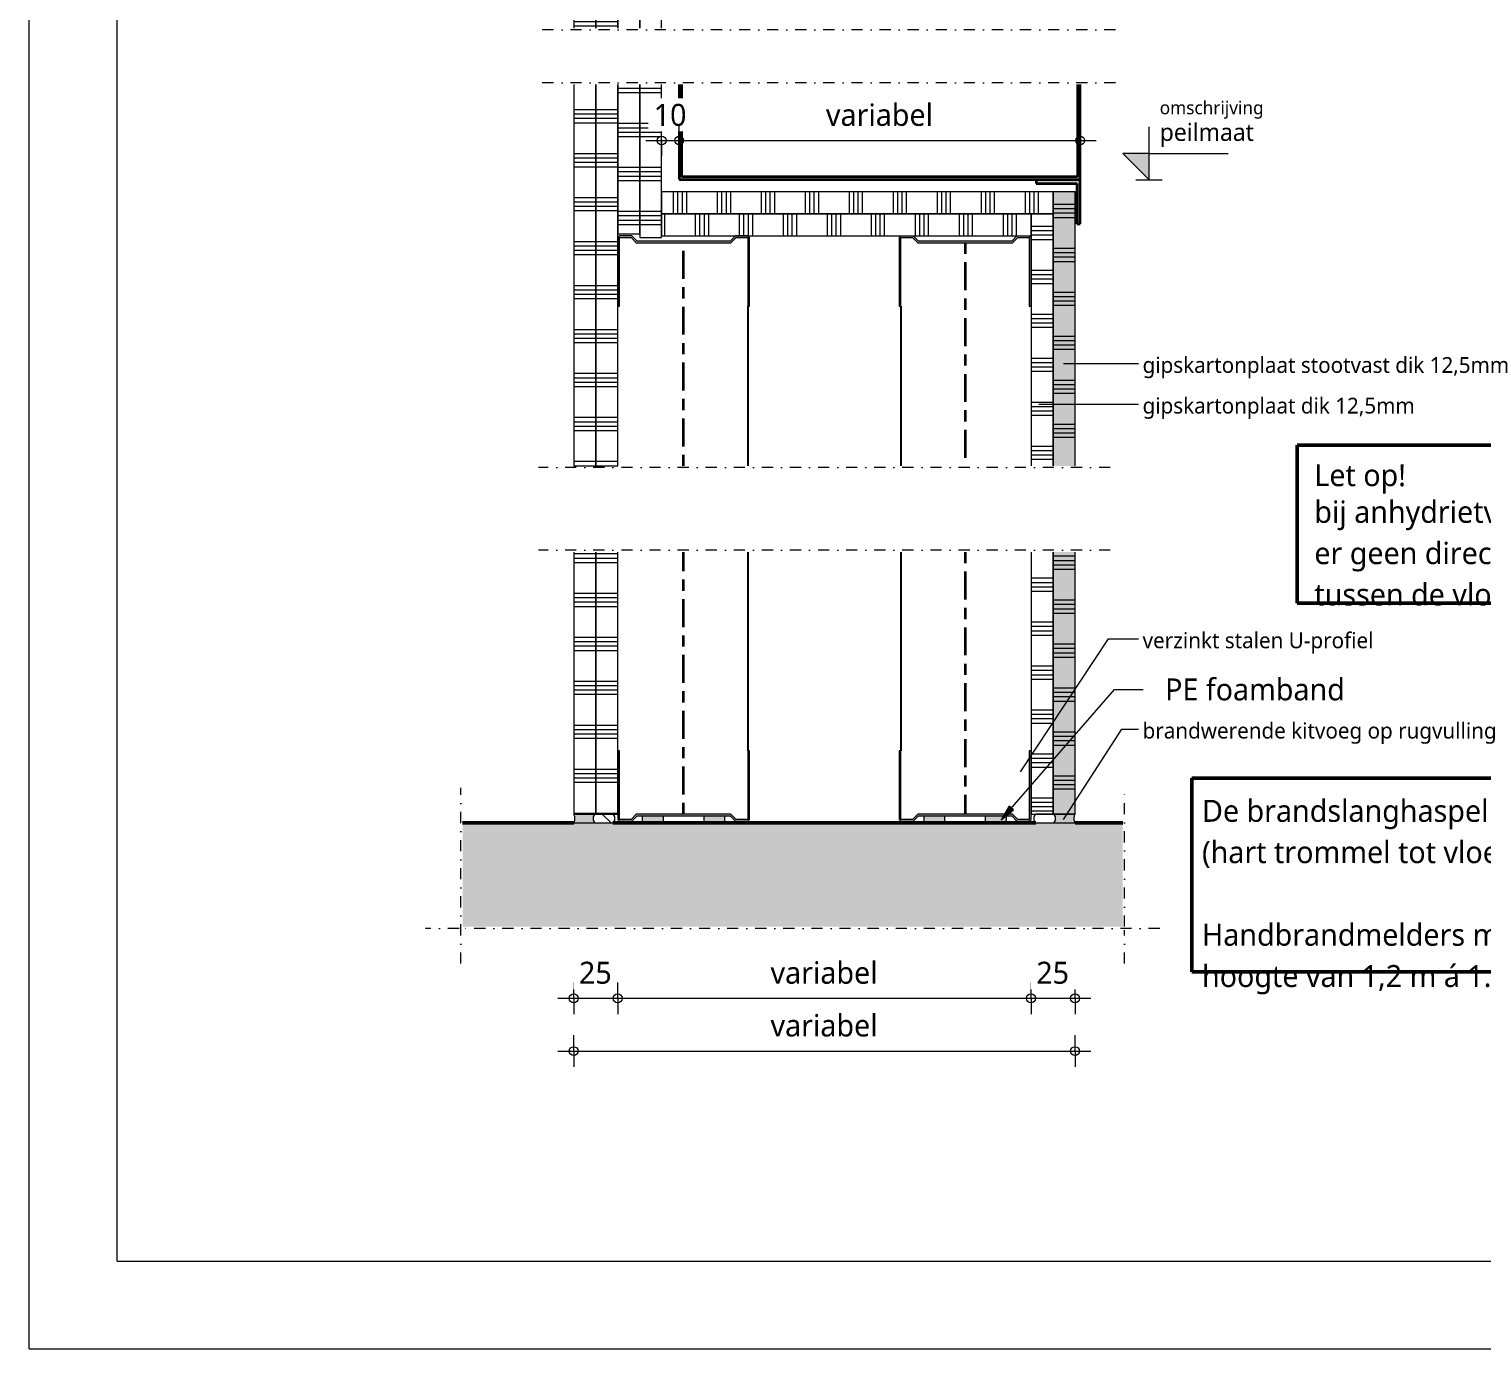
# Model space of a CAD drawing. Header units: millimetres. Extents: x -617 to 12931, y -7813 to -1363.
# Drawn here: x 8731 to 9557, y -4333 to -3583 of the extents above; entities that cross this region are included whole.
import ezdxf

# ---------------------------------------------------------------- set-up
doc = ezdxf.new("R2010")
doc.units = ezdxf.units.MM
doc.linetypes.add('Center', pattern=[31.75, 6.35, -4.7625, 15.875, -4.7625])
doc.linetypes.add('Dash dot', pattern=[15.875, 6.35, -4.7625, 0, -4.7625])
for name, color, linetype, lineweight in [('A-ANNO-DIMS', 211, 'Continuous', 13), ('A-ANNO-DIMS-5', 211, 'Continuous', 13), ('A-ANNO-IDEN', 131, 'Continuous', 18), ('A-ANNO-NOTE', 131, 'Continuous', 18), ('A-DETL', 90, 'Continuous', 13), ('A-DETL-CNTR', 5, 'Center', 35), ('A-DETL-GENF', 92, 'Continuous', 18), ('A-DETL-MBND', 5, 'Continuous', 25), ('G-ANNO-TEXT', 231, 'Continuous', 13)]:
    doc.layers.add(name, color=color, linetype=linetype, lineweight=lineweight)
doc.styles.add('Segoe UI', font='segoeui.ttf', dxfattribs={"height": 7.5})
doc.styles.add('Segoe UI_1', font='segoeui.ttf', dxfattribs={"height": 10})
doc.styles.add('Segoe UI_2', font='segoeui.ttf', dxfattribs={"height": 9})
doc.styles.add('Segoe UI_3', font='segoeui.ttf', dxfattribs={"height": 12.5})
doc.dimstyles.new('2_5_mm', dxfattribs={"dimscale": 304.8, "dimtxt": 13.092049, "dimasz": 0.016404, "dimexe": 0.029528, "dimexo": 0.0625, "dimgap": 0.014764, "dimtad": 1, "dimdec": 0, "dimzin": 0, "dimdsep": 46, "dimtxsty": 'Segoe UI_3', "dimblk1": 'DOTBLANK', "dimblk2": 'DOTBLANK', "dimsah": 1, "dimcen": 0.09, "dimdle": 0.029528, "dimazin": 0, "dimtfac": 1, "dimtdec": 4, "dimtix": 1, "dimtmove": 0, "dimatfit": 3, "dimfxl": 0.029528, "dimfxlon": 1, "dimtvp": 1, "dimtfill": 1, "dimtolj": 1, "dimtzin": 0, "dimarcsym": 2})

# ---------------------------------------------------------------- blocks, each defined once
blk = doc.blocks.new('40  gipsplaat - D12_5-V326-22_1 Principedetails metalstud')
at = {"layer": 'A-DETL-GENF', "lineweight": 13}
h = blk.add_hatch(dxfattribs=at)
h.set_pattern_fill('FP_422', color=256, style=0, pattern_type=2)
h.set_pattern_definition([(270, (4039.044, 9052.87), (25, 1e-15), []), (270, (4041.544, 9052.87), (25, 1e-15), []), (270, (4044.044, 9052.87), (25, 1e-15), []), (270, (4046.544, 9052.87), (25, 1e-15), [])])
h.paths.add_polyline_path([(0, 0.88), (0, 0), (149, 0), (149, 12.5), (0, 12.5), (0, 12.06)])
h.paths.add_polyline_path([(197.98, 0), (414.83, 0), (414.83, 12.5), (197.98, 12.5)])
h.paths.add_polyline_path([(446.85, 12.5), (446.85, 0), (667.83, 0), (667.83, 12.5), (549.59, 12.5)])
h.paths.add_polyline_path([(699.85, 0), (904.83, 0), (904.83, 12.5), (699.85, 12.5)])
at = {"layer": 'A-DETL-GENF'}
for p, q in [((149, 12.5), (0, 12.5)), ((0, 12.5), (0, 0)), ((149, 12.5), (0, 12.5)), ((0, 12.5), (0, 0)), ((414.83, 12.5), (197.98, 12.5)), ((414.83, 12.5), (197.98, 12.5)), ((667.83, 12.5), (446.85, 12.5)), ((667.83, 12.5), (446.85, 12.5)), ((904.83, 12.5), (699.85, 12.5)), ((904.83, 12.5), (699.85, 12.5)), ((904.83, 0), (904.83, 12.5)), ((904.83, 0), (904.83, 12.5)), ((0, 0), (149, 0)), ((197.98, 0), (414.83, 0)), ((446.85, 0), (667.83, 0)), ((699.85, 0), (904.83, 0))]:
    blk.add_line(p, q, dxfattribs=at)
blk = doc.blocks.new('40  gipsplaat - D12_5-V327-22_1 Principedetails metalstud')
at = {"layer": 'A-DETL-GENF', "lineweight": 13}
h = blk.add_hatch(dxfattribs=at)
h.set_pattern_fill('FP_423', color=256, style=0, pattern_type=2)
h.set_pattern_definition([(270, (4039.044, 9065.37), (25, 1e-15), []), (270, (4041.544, 9065.37), (25, 1e-15), []), (270, (4044.044, 9065.37), (25, 1e-15), []), (270, (4046.544, 9065.37), (25, 1e-15), [])])
h.paths.add_polyline_path([(0, 0), (149, 0), (149, 12.5), (0, 12.5), (0, 1.79)])
h.paths.add_polyline_path([(197.98, 0), (414.83, 0), (414.83, 12.5), (197.98, 12.5)])
h.paths.add_polyline_path([(446.85, 12.5), (446.85, 0), (667.83, 0), (667.83, 12.5), (549.59, 12.5)])
h.paths.add_polyline_path([(699.85, 0), (904.83, 0), (904.83, 12.5), (699.85, 12.5)])
at = {"layer": 'A-DETL-GENF'}
for p, q in [((149, 12.5), (0, 12.5)), ((0, 12.5), (0, 2.7)), ((149, 12.5), (0, 12.5)), ((414.83, 12.5), (197.98, 12.5)), ((414.83, 12.5), (197.98, 12.5)), ((667.83, 12.5), (446.85, 12.5)), ((667.83, 12.5), (446.85, 12.5)), ((904.83, 12.5), (699.85, 12.5)), ((904.83, 12.5), (699.85, 12.5)), ((904.83, 2.7), (904.83, 12.5)), ((0, 2.7), (0, 0)), ((0, 2.7), (0, 0)), ((0, 0), (36, 0)), ((36, 0), (149, 0)), ((36, 0), (149, 0)), ((197.98, 0), (288.83, 0)), ((197.98, 0), (288.83, 0)), ((288.83, 0), (327.83, 0)), ((327.85, 0), (329.83, 0)), ((327.85, 0), (329.83, 0)), ((329.83, 0), (414.83, 0)), ((446.85, 0), (557.83, 0)), ((557.83, 0), (559.83, 0)), ((557.83, 0), (559.83, 0)), ((559.83, 0), (598.83, 0)), ((598.83, 0), (667.83, 0)), ((598.83, 0), (667.83, 0)), ((699.85, 0), (873.83, 0)), ((699.85, 0), (873.83, 0)), ((873.83, 0), (904.83, 0)), ((904.83, 0), (904.83, 2.7)), ((904.83, 0), (904.83, 2.7))]:
    blk.add_line(p, q, dxfattribs=at)
blk = doc.blocks.new('40  gipsplaat - D12_5-V329-22_1 Principedetails metalstud')
at = {"layer": 'A-DETL-GENF', "lineweight": 13}
h = blk.add_hatch(dxfattribs=at)
h.set_pattern_fill('FP_424', color=256, style=0, pattern_type=2)
h.set_pattern_definition([(90, (-3697.71, -9312.87), (-25, 1e-15), []), (90, (-3700.21, -9312.87), (-25, 1e-15), []), (90, (-3702.71, -9312.87), (-25, 1e-15), []), (90, (-3705.21, -9312.87), (-25, 1e-15), [])])
h.paths.add_polyline_path([(341.33, 0), (192.33, 0), (192.33, -12.5), (341.33, -12.5), (341.33, -9.8)])
h.paths.add_polyline_path([(143.35, 0), (0, 0), (0, -12.5), (143.35, -12.5)])
at = {"layer": 'A-DETL-GENF'}
for p, q in [((143.35, 0), (0, 0)), ((0, 0), (0, -12.5)), ((0, 0), (0, -12.5)), ((341.33, 0), (192.33, 0)), ((341.33, -9.8), (341.33, 0)), ((341.33, -9.8), (341.33, 0)), ((0, -12.5), (12.5, -12.5)), ((12.5, -12.5), (13.48, -12.5)), ((12.5, -12.5), (13.48, -12.5)), ((13.5, -12.5), (52.5, -12.5)), ((52.5, -12.5), (143.35, -12.5)), ((52.5, -12.5), (143.35, -12.5)), ((192.33, -12.5), (305.33, -12.5)), ((192.33, -12.5), (305.33, -12.5)), ((305.33, -12.5), (341.33, -12.5)), ((341.33, -12.5), (341.33, -9.8)), ((341.33, -12.5), (341.33, -9.8))]:
    blk.add_line(p, q, dxfattribs=at)
blk = doc.blocks.new('40  gipsplaat - stootvast D12_5-V330-22_1 Principedetails metalstud')
at = {"layer": 'A-DETL-GENF'}
h = blk.add_hatch(color=256, dxfattribs=at)
h.paths.add_polyline_path([(353.83, -11.62), (353.83, 0), (204.83, 0), (204.83, -12.5), (353.83, -12.5), (353.83, -12.15)])
h.paths.add_polyline_path([(155.85, 0), (0, 0), (0, -12.5), (155.85, -12.5)])
at = {"layer": 'A-DETL-GENF', "lineweight": 13}
h = blk.add_hatch(dxfattribs=at)
h.set_pattern_fill('FP_425', color=256, style=0, pattern_type=2)
h.set_pattern_definition([(90, (-3685.21, -9325.37), (-25, 1e-15), []), (90, (-3687.71, -9325.37), (-25, 1e-15), []), (90, (-3690.21, -9325.37), (-25, 1e-15), []), (90, (-3692.71, -9325.37), (-25, 1e-15), [])])
h.paths.add_polyline_path([(353.83, -11.24), (353.83, 0), (204.83, 0), (204.83, -12.5), (353.83, -12.5), (353.83, -11.62)])
h.paths.add_polyline_path([(155.85, 0), (0, 0), (0, -12.5), (155.85, -12.5)])
at = {"layer": 'A-DETL-GENF'}
for p, q in [((155.85, 0), (0, 0)), ((0, 0), (0, -12.5)), ((155.85, 0), (0, 0)), ((0, 0), (0, -12.5)), ((353.83, 0), (204.83, 0)), ((353.83, 0), (204.83, 0)), ((353.83, -12.5), (353.83, 0)), ((0, -12.5), (12.5, -12.5)), ((12.5, -12.5), (155.85, -12.5)), ((12.5, -12.5), (155.85, -12.5)), ((204.83, -12.5), (353.83, -12.5)), ((204.83, -12.5), (353.83, -12.5))]:
    blk.add_line(p, q, dxfattribs=at)
blk = doc.blocks.new('22 metalstud profiel - 75 mm hor-V259-22_1 Principedetails metalstud')
at = {"layer": 'A-DETL-GENF'}
blk.add_hatch(color=256, dxfattribs=at).paths.add_polyline_path([(-36.5, 0), (-29.5, 0), (-26.5, 3), (26.5, 3), (29.5, 0), (36.5, 0), (37.5, 1), (37.5, 40), (36.5, 40), (36.5, 1), (29.91, 1), (26.91, 4), (-26.91, 4), (-29.91, 1), (-36.5, 1), (-36.5, 40), (-37.5, 40), (-37.5, 1)])
for p, q in [((-36.5, 40), (-37.5, 40)), ((-37.5, 40), (-37.5, 1)), ((-36.5, 1), (-36.5, 40)), ((36.5, 40), (36.5, 1)), ((37.5, 40), (36.5, 40)), ((37.5, 40), (36.5, 40)), ((37.5, 1), (37.5, 40)), ((-37.5, 1), (-36.5, 0)), ((-29.91, 1), (-36.5, 1)), ((-26.91, 4), (-29.91, 1)), ((-29.5, 0), (-26.5, 3)), ((26.91, 4), (-26.91, 4)), ((-26.5, 3), (26.5, 3)), ((26.5, 3), (29.5, 0)), ((29.91, 1), (26.91, 4)), ((36.5, 1), (29.91, 1)), ((36.5, 0), (37.5, 1))]:
    blk.add_line(p, q, dxfattribs=at)
blk = doc.blocks.new('40  gipsplaat - D12_5-V333-22_1 Principedetails metalstud')
at = {"layer": 'A-DETL-GENF', "lineweight": 13}
h = blk.add_hatch(dxfattribs=at)
h.set_pattern_fill('FP_428', color=256, style=0, pattern_type=2)
h.set_pattern_definition([(270, (9290.37, -3700.21), (25, 1e-15), []), (270, (9287.87, -3700.21), (25, 1e-15), []), (270, (9285.37, -3700.21), (25, 1e-15), []), (270, (9282.87, -3700.21), (25, 1e-15), [])])
h.paths.add_polyline_path([(152.43, 0), (0, 0), (0, -12.5), (210, -12.5), (210, 0), (160, 0)])
at = {"layer": 'A-DETL-GENF'}
for p, q in [((161, 0), (0, 0)), ((0, 0), (0, -12.5)), ((161, 0), (0, 0)), ((0, 0), (0, -12.5)), ((168, 0), (161, 0)), ((210, 0), (168, 0)), ((210, 0), (168, 0)), ((210, -12.5), (210, 0)), ((210, -12.5), (210, 0)), ((0, -12.5), (210, -12.5))]:
    blk.add_line(p, q, dxfattribs=at)
blk = doc.blocks.new('40  gipsplaat - D12_5-V334-22_1 Principedetails metalstud')
at = {"layer": 'A-DETL-GENF', "lineweight": 13}
h = blk.add_hatch(dxfattribs=at)
h.set_pattern_fill('FP_429', color=256, style=0, pattern_type=2)
h.set_pattern_definition([(270, (9302.87, -3687.71), (25, 1e-15), []), (270, (9300.37, -3687.71), (25, 1e-15), []), (270, (9297.87, -3687.71), (25, 1e-15), []), (270, (9295.37, -3687.71), (25, 1e-15), [])])
h.paths.add_polyline_path([(222.5, 0), (0, 0), (0, -12.5), (222.5, -12.5)])
at = {"layer": 'A-DETL-GENF'}
for p, q in [((222.5, 0), (0, 0)), ((0, 0), (0, -12.5)), ((222.5, 0), (0, 0)), ((0, 0), (0, -12.5)), ((222.5, -12.5), (222.5, 0)), ((0, -12.5), (222.5, -12.5)), ((0, -12.5), (222.5, -12.5))]:
    blk.add_line(p, q, dxfattribs=at)
blk = doc.blocks.new('22 metalstud profiel - 75 mm hor-4394540-22_1 Principedetails metalstud')
at = {"layer": 'A-DETL-GENF'}
blk.add_hatch(color=256, dxfattribs=at).paths.add_polyline_path([(-36.5, 40), (-37.5, 40), (-37.5, 1), (-36.5, 0), (-29.5, 0), (-26.5, 3), (26.5, 3), (29.5, 0), (36.5, 0), (37.5, 1), (37.5, 40), (36.5, 40), (36.5, 1), (29.91, 1), (26.91, 4), (-26.91, 4), (-29.91, 1), (-36.5, 1)])
for p, q in [((-36.5, 40), (-37.5, 40)), ((-37.5, 40), (-37.5, 1)), ((-36.5, 1), (-36.5, 40)), ((36.5, 40), (36.5, 1)), ((37.5, 40), (36.5, 40)), ((37.5, 40), (36.5, 40)), ((37.5, 1), (37.5, 40)), ((-37.5, 1), (-36.5, 0)), ((-29.91, 1), (-36.5, 1)), ((-26.91, 4), (-29.91, 1)), ((-29.5, 0), (-26.5, 3)), ((26.91, 4), (-26.91, 4)), ((-26.5, 3), (26.5, 3)), ((26.5, 3), (29.5, 0)), ((29.91, 1), (26.91, 4)), ((36.5, 1), (29.91, 1)), ((36.5, 0), (37.5, 1)), ((-36.5, 0), (-29.5, 0)), ((29.5, 0), (36.5, 0))]:
    blk.add_line(p, q, dxfattribs=at)
blk = doc.blocks.new('22 metalstud profiel - 75 mm hor-2069737-22_1 Principedetails metalstud')
at = {"layer": 'A-DETL-GENF'}
for points in [[(-29.5, 0), (-36.5, 0), (-37.5, -1), (-37.5, -40), (-36.5, -40), (-36.5, -1), (-29.91, -1), (-26.91, -4), (26.91, -4), (29.91, -1), (36.5, -1), (36.5, -40), (37.5, -40), (37.5, -1), (36.5, 0), (29.5, 0), (26.5, -3), (-26.5, -3)], [(-23.5, 1), (-23.5, -3), (-11.5, -3), (-11.5, 1)], [(11.5, 1), (11.5, -3), (23.5, -3), (23.5, 1)]]:
    blk.add_hatch(color=256, dxfattribs=at).paths.add_polyline_path(points)
for p, q in [((-36.5, 0), (-37.5, -1)), ((-29.5, 0), (-36.5, 0)), ((-26.5, -3), (-29.5, 0)), ((-23.5, 1), (-23.5, -3)), ((-11.5, -3), (-11.5, 1)), ((11.5, 1), (11.5, -3)), ((23.5, -3), (23.5, 1)), ((29.5, 0), (26.5, -3)), ((36.5, 0), (29.5, 0)), ((37.5, -1), (36.5, 0)), ((-37.5, -1), (-37.5, -40)), ((-36.5, -40), (-36.5, -1)), ((-36.5, -1), (-29.91, -1)), ((-29.91, -1), (-26.91, -4)), ((-26.91, -4), (26.91, -4)), ((26.5, -3), (-26.5, -3)), ((26.91, -4), (29.91, -1)), ((29.91, -1), (36.5, -1)), ((36.5, -1), (36.5, -40)), ((37.5, -40), (37.5, -1)), ((-37.5, -40), (-36.5, -40)), ((36.5, -40), (37.5, -40)), ((37.5, -40), (36.5, -40))]:
    blk.add_line(p, q, dxfattribs=at)
blk = doc.blocks.new('00 afbreeklijn 1 s l - Type 1-2338419-22_1 Principedetails metalstud')
at = {"layer": 'A-DETL-GENF', "linetype": 'Dash dot'}
for p, q in [((305, 46.98), (-20, 46.98)), ((305, 0), (-20, 0))]:
    blk.add_line(p, q, dxfattribs=at)
blk = doc.blocks.new('23 vloerweergave - 23 DI vloerweergave s e-4415495-22_1 Principedetails metalstud')
at = {"layer": 'A-DETL-GENF', "linetype": 'Dash dot'}
blk.add_hatch(color=256, dxfattribs=at).paths.add_polyline_path([(137.31, -59), (187.7, -59), (187.7, 0), (-187.7, 0), (-187.7, -59), (-16.9, -59)])
for p, q in [((-188.7, -80), (-188.7, 20)), ((188.7, -59), (188.7, 20)), ((-189.7, -60), (-208.7, -60)), ((208.7, -60), (-187.7, -60)), ((188.7, -80), (188.7, -61))]:
    blk.add_line(p, q, dxfattribs=at)
at = {"layer": 'A-DETL-GENF', "lineweight": 50}
for p, q in [((-124.48, 0), (-187.7, 0)), ((138.22, 0), (-102.17, 0)), ((187.7, 0), (160.52, 0))]:
    blk.add_line(p, q, dxfattribs=at)
blk = doc.blocks.new('40  gipsplaat - D12_5-2957565-22_1 Principedetails metalstud')
at = {"layer": 'A-DETL-GENF', "lineweight": 13}
h = blk.add_hatch(dxfattribs=at)
h.set_pattern_fill('FP_456', color=256, style=0, pattern_type=2)
h.set_pattern_definition([(90, (-3481.21, -9065.37), (-25, 1e-15), []), (90, (-3483.71, -9065.37), (-25, 1e-15), []), (90, (-3486.21, -9065.37), (-25, 1e-15), []), (90, (-3488.71, -9065.37), (-25, 1e-15), [])])
h.paths.add_polyline_path([(228, 0), (228, 12.5), (143, 12.5), (143, 0)])
h.paths.add_polyline_path([(110.98, 0), (110.98, 12.5), (0, 12.5), (0, 0), (8.25, 0)])
at = {"layer": 'A-DETL-GENF'}
for p, q in [((110.98, 12.5), (0, 12.5)), ((0, 12.5), (0, 0)), ((0, 12.5), (0, 0)), ((228, 12.5), (143, 12.5)), ((228, 0), (228, 12.5)), ((228, 0), (228, 12.5)), ((0, 0), (110.98, 0)), ((0, 0), (110.98, 0)), ((143, 0), (228, 0)), ((143, 0), (228, 0))]:
    blk.add_line(p, q, dxfattribs=at)
blk = doc.blocks.new('40  gipsplaat - D12_5-2957562-22_1 Principedetails metalstud')
at = {"layer": 'A-DETL-GENF', "lineweight": 13}
h = blk.add_hatch(dxfattribs=at)
h.set_pattern_fill('FP_457', color=256, style=0, pattern_type=2)
h.set_pattern_definition([(90, (-3481.21, -9077.87), (-25, 1e-15), []), (90, (-3483.71, -9077.87), (-25, 1e-15), []), (90, (-3486.21, -9077.87), (-25, 1e-15), []), (90, (-3488.71, -9077.87), (-25, 1e-15), [])])
h.paths.add_polyline_path([(230, 12.5), (143, 12.5), (143, 0), (230, 0)])
h.paths.add_polyline_path([(110.98, 0), (110.98, 12.5), (0, 12.5), (0, 0), (8.25, 0)])
at = {"layer": 'A-DETL-GENF'}
for p, q in [((110.98, 12.5), (0, 12.5)), ((0, 12.5), (0, 0)), ((110.98, 12.5), (0, 12.5)), ((0, 12.5), (0, 0)), ((230, 12.5), (143, 12.5)), ((230, 12.5), (143, 12.5)), ((230, 0), (230, 12.5)), ((230, 0), (230, 12.5)), ((0, 0), (110.98, 0)), ((0, 0), (110.98, 0)), ((143, 0), (230, 0)), ((143, 0), (230, 0))]:
    blk.add_line(p, q, dxfattribs=at)
blk = doc.blocks.new('00 afbreeklijn 1 s l - Type 1-2338420-22_1 Principedetails metalstud')
at = {"layer": 'A-DETL-GENF', "linetype": 'Dash dot'}
for p, q in [((308, 30.02), (-20, 30.02)), ((308, 0), (-20, 0))]:
    blk.add_line(p, q, dxfattribs=at)
blk = doc.blocks.new('30 kitvoeg op rugvulling - holle kitvoeg 5mm br_w_-4457902-22_1 Principedetails metalstud')
at = {"layer": 'A-DETL-GENF', "lineweight": 13}
blk.add_hatch(color=256, dxfattribs=at).paths.add_polyline_path([(0, 0), (0, -12.15), (0.6, -11.62), (1.31, -11.24), (2.1, -11.05), (2.9, -11.05), (3.69, -11.24), (4.4, -11.62), (5, -12.15), (5, 0), (3.33, -0.44), (1.67, -0.44), (0.6, -0.16)])
h = blk.add_hatch(dxfattribs=at)
h.set_pattern_fill('FP_462', color=256, style=0, pattern_type=2)
h.set_pattern_definition([(315, (4034.044, 9040.37), (10.606602, 10.606602), []), (45, (4034.044, 9040.37), (-10.606602, 10.606602), [])])
h.paths.add_polyline_path([(0, -22.3), (0.6, -22.84), (1.31, -23.21), (2.1, -23.41), (2.9, -23.41), (3.69, -23.21), (4.4, -22.84), (5, -22.3), (5, -12.15), (4.4, -11.62), (3.69, -11.24), (2.9, -11.05), (2.1, -11.05), (1.31, -11.24), (0.6, -11.62), (0, -12.15)])
at = {"layer": 'A-DETL-GENF'}
for p, q in [((0, 0), (0, -12.15)), ((5, -12.15), (5, 0))]:
    blk.add_line(p, q, dxfattribs=at)
at = {"layer": 'A-DETL-GENF', "lineweight": 13}
for p, q in [((0, -12.15), (0, -22.3)), ((5, -22.3), (5, -12.15))]:
    blk.add_line(p, q, dxfattribs=at)
for centre, start, end in [((2.5, -14.36), 41.40962, 138.59038), ((2.5, -20.1), 221.40962, 318.59038)]:
    blk.add_arc(centre, 3.33, start, end, dxfattribs=at)
at = {"layer": 'A-DETL-GENF'}
blk.add_open_spline([(5, 0), (4.44, -0.22), (3.33, -0.52), (1.67, -0.52), (0.56, -0.22), (0, 0)], degree=3, dxfattribs=at)
blk = doc.blocks.new('30 kitvoeg op rugvulling - holle kitvoeg 5mm br_w_-V365-22_1 Principedetails metalstud')
at = {"layer": 'A-DETL-GENF', "lineweight": 13}
blk.add_hatch(color=256, dxfattribs=at).paths.add_polyline_path([(5, -11.62), (5, 0), (3.33, -0.44), (1.67, -0.44), (0, 0), (0, -12.15), (0.6, -11.62), (1.31, -11.24), (2.1, -11.05), (2.9, -11.05), (3.69, -11.24), (4.4, -11.62), (5, -12.15)])
h = blk.add_hatch(dxfattribs=at)
h.set_pattern_fill('FP_463', color=256, style=0, pattern_type=2)
h.set_pattern_definition([(135, (-4029.044, -9325.37), (-10.606602, -10.606602), []), (225, (-4029.044, -9325.37), (10.606602, -10.606602), [])])
h.paths.add_polyline_path([(5, -12.15), (4.4, -11.62), (3.69, -11.24), (2.9, -11.05), (2.1, -11.05), (1.31, -11.24), (0.6, -11.62), (0, -12.15), (0, -22.3), (0.6, -22.84), (1.31, -23.21), (2.1, -23.41), (2.9, -23.41), (3.69, -23.21), (4.4, -22.84), (5, -22.3)])
at = {"layer": 'A-DETL-GENF'}
for p, q in [((0, 0), (0, -12.15)), ((5, -12.15), (5, 0))]:
    blk.add_line(p, q, dxfattribs=at)
at = {"layer": 'A-DETL-GENF', "lineweight": 13}
for p, q in [((0, -12.15), (0, -22.3)), ((5, -22.3), (5, -12.15))]:
    blk.add_line(p, q, dxfattribs=at)
for centre, start, end in [((2.5, -14.36), 41.40962, 138.59038), ((2.5, -20.1), 221.40962, 318.59038)]:
    blk.add_arc(centre, 3.33, start, end, dxfattribs=at)
at = {"layer": 'A-DETL-GENF'}
blk.add_open_spline([(5, 0), (4.44, -0.22), (3.33, -0.52), (1.67, -0.52), (0.56, -0.22), (0, 0)], degree=3, dxfattribs=at)
blk = doc.blocks.new('DIMBLOCK181-22_1 Principedetails metalstud')
at = {"layer": 'A-ANNO-DIMS-5'}
for p, q in [((9040.37, -4133.8), (9040.37, -4124.8)), ((9065.37, -4133.8), (9065.37, -4124.8)), ((9031.37, -4133.8), (9065.37, -4133.8)), ((9040.37, -4133.8), (9040.37, -4142.8)), ((9065.37, -4133.8), (9065.37, -4142.8))]:
    blk.add_line(p, q, dxfattribs=at)
for centre in [(9040.37, -4133.8), (9065.37, -4133.8)]:
    blk.add_circle(centre, 2.5, dxfattribs=at)
at = {"layer": 'A-ANNO-DIMS-5', "color": 0, "insert": (9043.35, -4112.99), "char_height": 12.5, "width": 22.8516, "attachment_point": 1, "line_spacing_factor": 1.142579, "style": 'Segoe UI_3', "bg_fill": 3, "box_fill_scale": 1.25, "bg_fill_color": 9, "bg_fill_true_color": 13158600, "bg_fill_transparency": 0}
blk.add_mtext('25', dxfattribs=at)
blk = doc.blocks.new('_DotBlank')
at = {"color": 0, "linetype": 'ByBlock', "lineweight": -2}
blk.add_line((-0.5, 0), (-1, 0), dxfattribs=at)
blk.add_circle((0, 0), 0.5, dxfattribs=at)
blk = doc.blocks.new('DIMBLOCK182-22_1 Principedetails metalstud')
at = {"layer": 'A-ANNO-DIMS-5'}
for p, q in [((9065.37, -4133.8), (9065.37, -4124.8)), ((9300.37, -4133.8), (9300.37, -4124.8)), ((9065.37, -4133.8), (9300.37, -4133.8)), ((9065.37, -4133.8), (9065.37, -4142.8)), ((9300.37, -4133.8), (9300.37, -4142.8))]:
    blk.add_line(p, q, dxfattribs=at)
for centre in [(9065.37, -4133.8), (9300.37, -4133.8)]:
    blk.add_circle(centre, 2.5, dxfattribs=at)
at = {"layer": 'A-ANNO-DIMS-5', "color": 0, "insert": (9152.28, -4112.99), "char_height": 12.5, "width": 73.4107, "attachment_point": 1, "line_spacing_factor": 1.142579, "style": 'Segoe UI_3', "bg_fill": 3, "box_fill_scale": 1.25, "bg_fill_color": 9, "bg_fill_true_color": 13158600, "bg_fill_transparency": 0}
blk.add_mtext('variabel', dxfattribs=at)
blk = doc.blocks.new('DIMBLOCK183-22_1 Principedetails metalstud')
at = {"layer": 'A-ANNO-DIMS-5'}
for p, q in [((9300.37, -4133.8), (9300.37, -4124.8)), ((9325.37, -4133.8), (9325.37, -4124.8)), ((9300.37, -4133.8), (9334.37, -4133.8)), ((9300.37, -4133.8), (9300.37, -4142.8)), ((9325.37, -4133.8), (9325.37, -4142.8))]:
    blk.add_line(p, q, dxfattribs=at)
for centre in [(9300.37, -4133.8), (9325.37, -4133.8)]:
    blk.add_circle(centre, 2.5, dxfattribs=at)
at = {"layer": 'A-ANNO-DIMS-5', "color": 0, "insert": (9303.35, -4112.99), "char_height": 12.5, "width": 22.8516, "attachment_point": 1, "line_spacing_factor": 1.142579, "style": 'Segoe UI_3', "bg_fill": 3, "box_fill_scale": 1.25, "bg_fill_color": 9, "bg_fill_true_color": 13158600, "bg_fill_transparency": 0}
blk.add_mtext('25', dxfattribs=at)
blk = doc.blocks.new('DIMBLOCK184-22_1 Principedetails metalstud')
at = {"layer": 'A-ANNO-DIMS-5'}
for p, q in [((9040.37, -4163.8), (9040.37, -4154.8)), ((9325.37, -4163.8), (9325.37, -4154.8)), ((9031.37, -4163.8), (9334.37, -4163.8)), ((9040.37, -4163.8), (9040.37, -4172.8)), ((9325.37, -4163.8), (9325.37, -4172.8))]:
    blk.add_line(p, q, dxfattribs=at)
for centre in [(9040.37, -4163.8), (9325.37, -4163.8)]:
    blk.add_circle(centre, 2.5, dxfattribs=at)
at = {"layer": 'A-ANNO-DIMS-5', "color": 0, "insert": (9152.28, -4142.99), "char_height": 12.5, "width": 73.4107, "attachment_point": 1, "line_spacing_factor": 1.142579, "style": 'Segoe UI_3', "bg_fill": 3, "box_fill_scale": 1.25, "bg_fill_color": 9, "bg_fill_true_color": 13158600, "bg_fill_transparency": 0}
blk.add_mtext('variabel', dxfattribs=at)
blk = doc.blocks.new('DIMBLOCK185-22_1 Principedetails metalstud')
at = {"layer": 'A-ANNO-DIMS-5'}
for p, q in [((9090.37, -3646.05), (9090.37, -3637.05)), ((9100.37, -3646.05), (9100.37, -3637.05)), ((9081.37, -3646.05), (9100.37, -3646.05)), ((9090.37, -3646.05), (9090.37, -3655.05)), ((9100.37, -3646.05), (9100.37, -3655.05))]:
    blk.add_line(p, q, dxfattribs=at)
for centre in [(9090.37, -3646.05), (9100.37, -3646.05)]:
    blk.add_circle(centre, 2.5, dxfattribs=at)
at = {"layer": 'A-ANNO-DIMS-5', "color": 0, "insert": (9085.85, -3625.24), "char_height": 12.5, "width": 22.8516, "attachment_point": 1, "line_spacing_factor": 1.142579, "style": 'Segoe UI_3', "bg_fill": 3, "box_fill_scale": 1.25, "bg_fill_color": 9, "bg_fill_true_color": 13158600, "bg_fill_transparency": 0}
blk.add_mtext('10', dxfattribs=at)
blk = doc.blocks.new('DIMBLOCK186-22_1 Principedetails metalstud')
at = {"layer": 'A-ANNO-DIMS-5'}
for p, q in [((9100.37, -3646.05), (9100.37, -3637.05)), ((9328.37, -3646.05), (9328.37, -3637.05)), ((9100.37, -3646.05), (9337.37, -3646.05)), ((9100.37, -3646.05), (9100.37, -3655.05)), ((9328.37, -3646.05), (9328.37, -3655.05))]:
    blk.add_line(p, q, dxfattribs=at)
for centre in [(9100.37, -3646.05), (9328.37, -3646.05)]:
    blk.add_circle(centre, 2.5, dxfattribs=at)
at = {"layer": 'A-ANNO-DIMS-5', "color": 0, "insert": (9183.78, -3625.24), "char_height": 12.5, "width": 73.4107, "attachment_point": 1, "line_spacing_factor": 1.142579, "style": 'Segoe UI_3', "bg_fill": 3, "box_fill_scale": 1.25, "bg_fill_color": 9, "bg_fill_true_color": 13158600, "bg_fill_transparency": 0}
blk.add_mtext('variabel', dxfattribs=at)

msp = doc.modelspace()

# ---------------------------------------------------------------- hatches: boundary and pattern name
at = {"layer": 'A-ANNO-NOTE'}
msp.add_hatch(color=256, dxfattribs=at).paths.add_polyline_path([(9367.49, -3668.48), (9367.49, -3653.48), (9352.49, -3653.48)])
at = {"layer": 'A-DETL-GENF'}
for points in [[(9328.37, -3668.21), (9328.37, -3614.21), (9326.87, -3614.21), (9326.87, -3666.71), (9101.87, -3666.71), (9101.87, -3614.21), (9100.37, -3614.21), (9100.37, -3668.21), (9147.94, -3668.21)], [(9328.37, -3693.48), (9328.37, -3668.48), (9303.37, -3668.48), (9303.37, -3670.48), (9326.37, -3670.48), (9326.37, -3693.48)]]:
    msp.add_hatch(color=7, dxfattribs=at).paths.add_polyline_path(points)
at = {"layer": 'G-ANNO-TEXT'}
msp.add_hatch(color=7, dxfattribs=at).paths.add_polyline_path([(9283.32, -4032.31), (9290.42, -4026.56), (9288.03, -4024.48)])

# ---------------------------------------------------------------- linework, layer by layer
at = {"layer": 'A-ANNO-IDEN'}
for p, q in [((9318.81, -3772.89), (9363.8, -3772.89)), ((9304.85, -3796.01), (9363.8, -3796.01)), ((9294.3, -4005.1), (9344.38, -3929.48)), ((9344.38, -3929.48), (9363.8, -3929.48)), ((9318.81, -4032.16), (9351.96, -3980.79)), ((9351.96, -3980.79), (9363.8, -3980.79))]:
    msp.add_line(p, q, dxfattribs=at)
at = {"layer": 'A-ANNO-NOTE'}
msp.add_line((9359.99, -3668.48), (9374.99, -3668.48), dxfattribs=at)
at = {"layer": 'A-DETL', "lineweight": 18}
for p, q in [((8730.71, -4333.15), (8730.71, -2848.15)), ((8780.71, -4283.15), (8780.71, -3008.15)), ((8780.71, -4283.15), (10780.71, -4283.15)), ((8730.71, -4333.15), (12930.71, -4333.15))]:
    msp.add_line(p, q, dxfattribs=at)
at = {"layer": 'A-DETL', "lineweight": 35}
for p, q in [((9100.37, -3614.21), (9100.37, -3668.21)), ((9101.87, -3666.71), (9101.87, -3614.21)), ((9326.87, -3614.21), (9326.87, -3666.71)), ((9328.37, -3668.21), (9328.37, -3614.21)), ((9326.87, -3666.71), (9101.87, -3666.71)), ((9100.37, -3668.21), (9328.37, -3668.21)), ((9328.37, -3668.48), (9303.37, -3668.48)), ((9303.37, -3668.48), (9303.37, -3670.48)), ((9303.37, -3670.48), (9326.37, -3670.48)), ((9326.37, -3670.48), (9326.37, -3693.48)), ((9328.37, -3693.48), (9328.37, -3668.48)), ((9326.37, -3693.48), (9328.37, -3693.48))]:
    msp.add_line(p, q, dxfattribs=at)
at = {"layer": 'A-DETL', "lineweight": 50}
for p, q in [((9451.63, -3819.2), (9451.63, -3909.2)), ((9666.63, -3819.2), (9451.63, -3819.2)), ((9451.63, -3909.2), (9666.63, -3909.2)), ((9391.78, -4008.71), (9391.78, -4118.71)), ((9871.4, -4008.71), (9391.78, -4008.71)), ((9391.78, -4118.71), (9871.4, -4118.71))]:
    msp.add_line(p, q, dxfattribs=at)
at = {"layer": 'A-DETL-CNTR'}
for p, q in [((9102.87, -3831.06), (9102.87, -3704.21)), ((9262.87, -3704.21), (9262.87, -3831.06)), ((9102.87, -4029.04), (9102.87, -3880.04)), ((9262.87, -3880.04), (9262.87, -4029.04))]:
    msp.add_line(p, q, dxfattribs=at)
at = {"layer": 'A-DETL-MBND'}
for p, q in [((9139.37, -3740.21), (9139.37, -3831.06)), ((9226.37, -3740.21), (9226.37, -3831.06)), ((9139.37, -3880.04), (9139.37, -3993.04)), ((9226.37, -3880.04), (9226.37, -3993.04))]:
    msp.add_line(p, q, dxfattribs=at)
at = {"layer": 'G-ANNO-TEXT', "color": 250}
for p, q in [((9283.32, -4032.31), (9347.82, -3958.16)), ((9347.82, -3958.16), (9364.11, -3958.16)), ((9288.03, -4024.48), (9283.32, -4032.31)), ((9283.32, -4032.31), (9290.42, -4026.56)), ((9290.42, -4026.56), (9288.03, -4024.48))]:
    msp.add_line(p, q, dxfattribs=at)

# ---------------------------------------------------------------- block references
at = {"layer": 'A-DETL-GENF'}
for name, p, rotation in [('40  gipsplaat - D12_5-V326-22_1 Principedetails metalstud', (9052.87, -4029.04), 90), ('40  gipsplaat - D12_5-V327-22_1 Principedetails metalstud', (9065.37, -4029.04), 90), ('40  gipsplaat - D12_5-2957565-22_1 Principedetails metalstud', (9065.37, -3471.21), 269.9999999999999), ('40  gipsplaat - D12_5-2957562-22_1 Principedetails metalstud', (9077.87, -3471.21), 269.9999999999999), ('40  gipsplaat - D12_5-V334-22_1 Principedetails metalstud', (9312.87, -3687.71), 180), ('40  gipsplaat - stootvast D12_5-V330-22_1 Principedetails metalstud', (9325.37, -3675.21), 270), ('40  gipsplaat - D12_5-V333-22_1 Principedetails metalstud', (9300.37, -3700.21), 180), ('40  gipsplaat - D12_5-V329-22_1 Principedetails metalstud', (9312.87, -3687.71), 270), ('22 metalstud profiel - 75 mm hor-4394540-22_1 Principedetails metalstud', (9102.87, -3700.21), 180), ('22 metalstud profiel - 75 mm hor-V259-22_1 Principedetails metalstud', (9262.87, -3700.21), 180), ('22 metalstud profiel - 75 mm hor-2069737-22_1 Principedetails metalstud', (9102.87, -4033.04), 180), ('22 metalstud profiel - 75 mm hor-2069737-22_1 Principedetails metalstud', (9262.87, -4033.04), 180)]:
    msp.add_blockref(name, p, dxfattribs=dict(at, rotation=rotation))
at = {"layer": 'A-DETL-GENF', "linetype": 'Dash dot'}
for name, p in [('00 afbreeklijn 1 s l - Type 1-2338420-22_1 Principedetails metalstud', (9040.37, -3613.21)), ('00 afbreeklijn 1 s l - Type 1-2338419-22_1 Principedetails metalstud', (9040.37, -3879.04)), ('23 vloerweergave - 23 DI vloerweergave s e-4415495-22_1 Principedetails metalstud', (9164.85, -4034.04))]:
    msp.add_blockref(name, p, dxfattribs=at)
at = {"layer": 'A-DETL-GENF', "lineweight": 13}
for name, p, rotation in [('30 kitvoeg op rugvulling - holle kitvoeg 5mm br_w_-4457902-22_1 Principedetails metalstud', (9040.37, -4034.04), 89.99999999999973), ('30 kitvoeg op rugvulling - holle kitvoeg 5mm br_w_-V365-22_1 Principedetails metalstud', (9325.37, -4029.04), 269.9999999999999)]:
    msp.add_blockref(name, p, dxfattribs=dict(at, rotation=rotation))

# ---------------------------------------------------------------- texts
at = {"layer": 'A-ANNO-NOTE', "lineweight": 13, "insert": (9373.55, -3623.65), "char_height": 7.5, "width": 72.5527, "attachment_point": 1, "style": 'Segoe UI', "bg_fill": 3, "box_fill_scale": 1.25, "bg_fill_color": 9, "bg_fill_true_color": 13158600, "bg_fill_transparency": 0}
msp.add_mtext('omschrijving', dxfattribs=at)
at = {"layer": 'G-ANNO-TEXT', "color": 7, "char_height": 12.5, "attachment_point": 1, "style": 'Segoe UI_3'}
for s, insert, width in [('Let op!', (9461.45, -3830.09), 65.3375), ('bij anhydrietvloeren mag', (9461.45, -3850.95), 234.4936), ('er geen direct contact zijn', (9461.45, -3874.44), 243.3122), ('tussen de vloer en het U-profiel', (9461.45, -3897.92), 297.0252), ('PE foamband', (9376.61, -3951.91), 125.0632), ('De brandslanghaspel moet bij voorkeur op een hoogte van 1.250mm', (9397.6, -4020.96), 647.7635), ('(hart trommel tot vloer) geplaatst worden.', (9397.6, -4044.44), 394.4303), ('Handbrandmelders moeten volgens NEN 2535 (artikel 7.12.1.2) op een', (9397.6, -4091.4), 662.9956), ('hoogte van 1,2 m á 1.6 m vanaf de vloer worden aangebracht.', (9397.6, -4114.88), 581.6243)]:
    msp.add_mtext(s, dxfattribs=dict(at, insert=insert, width=width))

# ---------------------------------------------------------------- next in the draw order: texts
at = {"layer": 'A-ANNO-IDEN', "lineweight": 13, "char_height": 9, "attachment_point": 1, "style": 'Segoe UI_2', "bg_fill": 3, "box_fill_scale": 1.25, "bg_fill_color": 9, "bg_fill_true_color": 13158600, "bg_fill_transparency": 0}
for s, insert, width in [('gipskartonplaat stootvast dik 12,5mm', (9363.8, -3769.19), 267.7636), ('gipskartonplaat dik 12,5mm', (9363.8, -3792.3), 198.8185), ('verzinkt stalen U-profiel', (9363.8, -3925.77), 169.9577), ('brandwerende kitvoeg op rugvulling', (9363.8, -3977.08), 260.1476)]:
    msp.add_mtext(s, dxfattribs=dict(at, insert=insert, width=width))
at = {"layer": 'A-ANNO-NOTE', "lineweight": 13, "insert": (9373.55, -3636.3), "char_height": 10, "width": 65.3375, "attachment_point": 1, "style": 'Segoe UI_1', "bg_fill": 3, "box_fill_scale": 1.25, "bg_fill_color": 9, "bg_fill_true_color": 13158600, "bg_fill_transparency": 0}
msp.add_mtext('peilmaat', dxfattribs=at)

# ---------------------------------------------------------------- next in the draw order: dimensions: what is measured, and where the dimension line sits
at = {"layer": 'A-ANNO-DIMS'}
for base, p1, p2, override, picture, middle in [((9100.37, -3646.05), (9090.37, -3637.05), (9100.37, -3637.05), {"dimpost": '<>', "dimfxl": 10}, 'DIMBLOCK185-22_1 Principedetails metalstud', (9095.37, -3635.05)), ((9065.37, -4133.8), (9040.37, -4124.8), (9065.37, -4124.8), {"dimpost": '<>', "dimfxl": 25}, 'DIMBLOCK181-22_1 Principedetails metalstud', (9052.87, -4122.83))]:
    dim = msp.add_linear_dim(base=base, p1=p1, p2=p2, dimstyle='2_5_mm', override=override, dxfattribs=at)
    dim.commit()
    dim.dimension.update_dxf_attribs({"geometry": picture, "text_midpoint": middle})

# ---------------------------------------------------------------- next in the draw order: linework, layer by layer
at = {"layer": 'A-ANNO-NOTE'}
for p, q in [((9367.49, -3653.48), (9367.49, -3638.28)), ((9352.49, -3653.48), (9367.49, -3668.48)), ((9367.49, -3653.48), (9352.49, -3653.48)), ((9367.49, -3653.38), (9412.49, -3653.38)), ((9367.49, -3668.48), (9367.49, -3653.48))]:
    msp.add_line(p, q, dxfattribs=at)

# ---------------------------------------------------------------- next in the draw order: dimensions: what is measured, and where the dimension line sits
at = {"layer": 'A-ANNO-DIMS'}
for base, p1, p2, override, picture, middle in [((9328.37, -3646.05), (9100.37, -3637.05), (9328.37, -3637.05), {"dimpost": '<>', "dimfxl": 228}, 'DIMBLOCK186-22_1 Principedetails metalstud', (9214.37, -3634.84)), ((9300.37, -4133.8), (9065.37, -4124.8), (9300.37, -4124.8), {"dimpost": '<>', "dimfxl": 235}, 'DIMBLOCK182-22_1 Principedetails metalstud', (9182.87, -4122.58))]:
    dim = msp.add_linear_dim(base=base, p1=p1, p2=p2, text='variabel', dimstyle='2_5_mm', override=override, dxfattribs=at)
    dim.commit()
    dim.dimension.update_dxf_attribs({"geometry": picture, "text_midpoint": middle})

# ---------------------------------------------------------------- next in the draw order: dimensions: what is measured, and where the dimension line sits
dim = msp.add_linear_dim(base=(9325.37, -4133.8), p1=(9300.37, -4124.8), p2=(9325.37, -4124.8), dimstyle='2_5_mm', override={"dimpost": '<>', "dimfxl": 25}, dxfattribs=at)
dim.commit()
dim.dimension.update_dxf_attribs({"geometry": 'DIMBLOCK183-22_1 Principedetails metalstud', "text_midpoint": (9312.87, -4122.83)})

# ---------------------------------------------------------------- next in the draw order: dimensions: what is measured, and where the dimension line sits
dim = msp.add_linear_dim(base=(9325.37, -4163.8), p1=(9040.37, -4154.8), p2=(9325.37, -4154.8), text='variabel', dimstyle='2_5_mm', override={"dimpost": '<>', "dimfxl": 285}, dxfattribs=at)
dim.commit()
dim.dimension.update_dxf_attribs({"geometry": 'DIMBLOCK184-22_1 Principedetails metalstud', "text_midpoint": (9182.87, -4152.58)})

doc.saveas('drawing.dxf')
